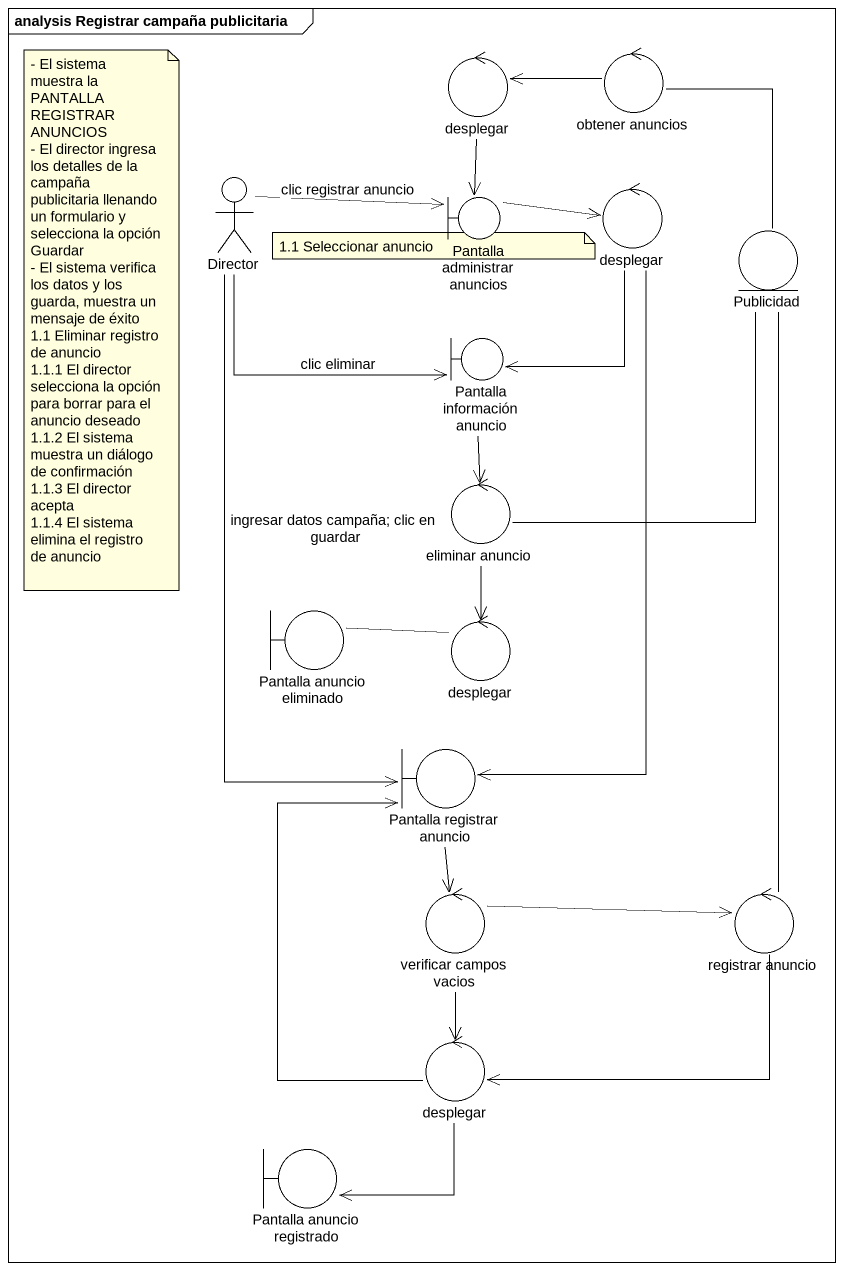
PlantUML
@startuml
mainframe analysis Registrar campaña publicitaria
control desplegar
control "obtener anuncios" as obtener_anuncios
actor Director
boundary "Pantalla administrar anuncios" as Pantalla_administrar
control "desplegar" as desplegar_2
entity Publicidad
boundary "Pantalla información anuncio" as Pantalla_información_anuncio
control "eliminar anuncio" as eliminar_anuncio
boundary "Pantalla anuncio eliminado" as Pantalla_anuncio_eliminado
control "desplegar" as desplegar_3
boundary "Pantalla registrar anuncio" as Pantalla_registrar_anuncio
control "verificar campos vacios" as verificar_campos_vacios
control "registrar anuncio" as registrar_anuncio
control "desplegar" as desplegar_4
boundary "Pantalla anuncio registrado" as Pantalla_anuncio_registrado
desplegar --> Pantalla_administrar
obtener_anuncios -left-> desplegar
obtener_anuncios -- Publicidad
Director -right-> Pantalla_administrar : clic registrar anuncio
Director -right-> Pantalla_información_anuncio : clic eliminar
Director --> Pantalla_registrar_anuncio : ingresar datos campaña; clic en guardar
Pantalla_administrar -right-> desplegar_2
desplegar_2 --> Pantalla_información_anuncio
desplegar_2 --> Pantalla_registrar_anuncio
Pantalla_información_anuncio --> eliminar_anuncio
eliminar_anuncio -up- Publicidad
eliminar_anuncio --> desplegar_3
desplegar_3 -left- Pantalla_anuncio_eliminado
Pantalla_registrar_anuncio --> verificar_campos_vacios
verificar_campos_vacios -right-> registrar_anuncio
verificar_campos_vacios --> desplegar_4
registrar_anuncio -up- Publicidad
registrar_anuncio -left-> desplegar_4
desplegar_4 -up-> Pantalla_registrar_anuncio
desplegar_4 --> Pantalla_anuncio_registrado
note as N1
  - El sistema muestra la PANTALLA REGISTRAR ANUNCIOS
  - El director ingresa los detalles de la campaña publicitaria llenando un formulario y selecciona la opción Guardar
  - El sistema verifica los datos y los guarda, muestra un mensaje de éxito
  1.1 Eliminar registro de anuncio
  1.1.1 El director selecciona la opción para borrar para el anuncio deseado
  1.1.2 El sistema muestra un diálogo de confirmación
  1.1.3 El director acepta
  1.1.4 El sistema elimina el registro de anuncio
end note
note as N2
  1.1 Seleccionar anuncio
end note
@enduml
